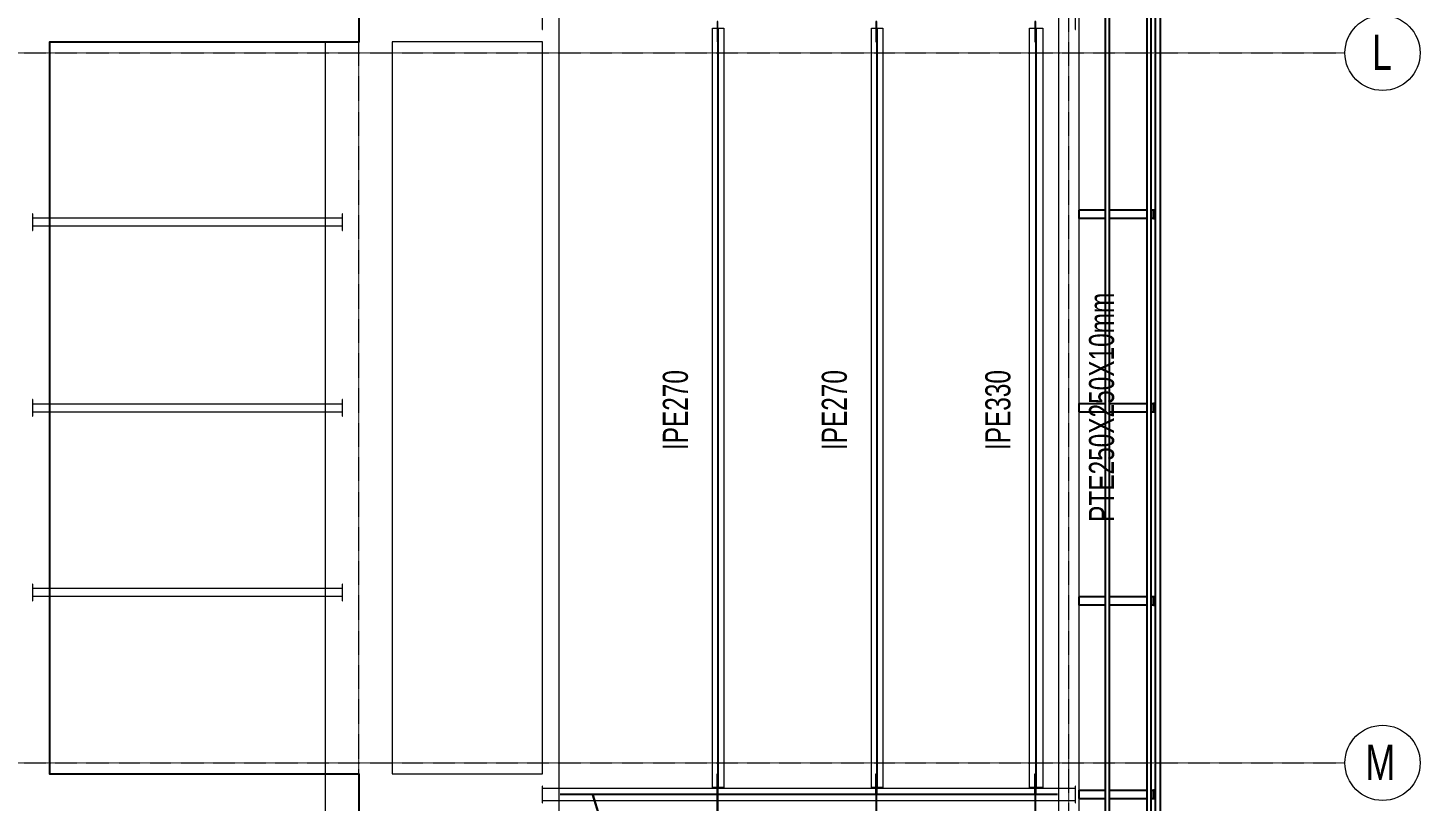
# Model space of a CAD drawing. Header units: millimetres. Extents: x -899 to 76352, y -21218 to 30068.
# Drawn here: x 59686 to 76352, y 8042 to 17300 of the extents above; entities that cross this region are included whole.
import ezdxf

# ---------------------------------------------------------------- set-up
doc = ezdxf.new("R2010")
doc.units = ezdxf.units.MM
doc.header["$LTSCALE"] = 0.9
doc.linetypes.add('Grid Line', pattern=[3.33375, 1.905, -0.47625, 0.47625, -0.47625])
for name, color, linetype, lineweight in [('0-2', 250, 'Continuous', 5), ('A_ALMA', 255, 'Continuous', 5), ('E_EJES', 8, 'Continuous', 9), ('E_EJES-1', 8, 'Grid Line', 9), ('E_MUROS-1', 2, 'Continuous', 25), ('E_TEXTO', 3, 'Continuous', 9), ('E_VIGAS', 5, 'Continuous', 9), ('E_VIGAS-1', 5, 'Continuous', 25), ('E_VIGAS-2', 10, 'Continuous', 25), ('P-PLATINA', 6, 'Continuous', 15), ('VIGAS_HCB', 253, 'Continuous', 15)]:
    doc.layers.add(name, color=color, linetype=linetype, lineweight=lineweight)
doc.styles.add('Arial Narrow', font='', dxfattribs={"width": 0.85, "height": 0.3})
doc.styles.add('Swis721 LtCn BT', font='swisscl.ttf', dxfattribs={"height": 0.42})
doc.styles.get('Arial Narrow').set_extended_font_data('Arial Narrow')

# ---------------------------------------------------------------- blocks, each defined once
blk = doc.blocks.new('EST_SFM_VIGA-METALICA-SECCION-C - EST_SFM_VIGA-METALICA-UPN100-1529792-PLANTA TIPO PISO 18 A PISO 23')
at = {"layer": 'E_VIGAS-2'}
for p, q in [((13.831, 0.032), (-13.129, 0.032)), ((-13.047, -0.018), (13.749, -0.018))]:
    blk.add_line(p, q, dxfattribs=at)
blk = doc.blocks.new('EST_SFM_VIGA-METALICA-SECCION-C - EST_SFM_VIGA-METALICA-UPN100-1530878-PLANTA TIPO PISO 18 A PISO 23')
at = {"layer": 'E_VIGAS-2'}
for p, q in [((14.54, 0.018), (-14.294, 0.018)), ((-14.294, -0.032), (14.54, -0.032))]:
    blk.add_line(p, q, dxfattribs=at)
blk = doc.blocks.new('EST_SFM_VIGA-METALICA-SECCION-C - EST_SFM_VIGA-METALICA-UPN160-1529890-PLANTA TIPO PISO 18 A PISO 23')
at = {"layer": 'E_VIGAS-1'}
for p, q in [((14.442, 0.018), (-14.49, 0.018)), ((-14.485, -0.047), (14.437, -0.047))]:
    blk.add_line(p, q, dxfattribs=at)
blk = doc.blocks.new('DCTIB_CNI_EST_MOD-1A-FAC_0001_rvt-2-PLANTA TIPO PISO 18 A PISO 23')
at = {"layer": 'E_VIGAS-1'}
for p, q in [((-6.037, 155.678), (-6.037, 155.778)), ((-5.727, 155.778), (-6.037, 155.778)), ((-5.727, 155.678), (-6.037, 155.678)), ((-5.227, 155.778), (-5.677, 155.778)), ((-5.227, 155.678), (-5.677, 155.678)), ((-5.149, 155.778), (-5.177, 155.778)), ((-5.149, 155.678), (-5.177, 155.678)), ((-5.149, 155.778), (-5.149, 155.678)), ((-5.149, 155.678), (-5.149, 155.778)), ((-5.149, 155.778), (-5.148, 155.778)), ((-5.148, 155.678), (-5.149, 155.678)), ((-5.148, 155.778), (-5.148, 155.741)), ((-5.129, 155.778), (-5.148, 155.778)), ((-5.148, 155.731), (-5.143, 155.731)), ((-5.143, 155.731), (-5.148, 155.731)), ((-5.148, 155.731), (-5.143, 155.731)), ((-5.143, 155.725), (-5.148, 155.725)), ((-5.143, 155.725), (-5.148, 155.725)), ((-5.148, 155.725), (-5.143, 155.725)), ((-5.148, 155.716), (-5.148, 155.678)), ((-5.148, 155.678), (-5.129, 155.678)), ((-5.143, 155.731), (-5.129, 155.731)), ((-5.129, 155.725), (-5.143, 155.725)), ((-6.037, 153.364), (-6.037, 153.464)), ((-6.037, 153.464), (-5.727, 153.464)), ((-6.037, 153.364), (-5.727, 153.364)), ((-5.677, 153.464), (-5.227, 153.464)), ((-5.677, 153.364), (-5.227, 153.364)), ((-5.177, 153.464), (-5.149, 153.464)), ((-5.177, 153.364), (-5.149, 153.364)), ((-5.149, 153.464), (-5.149, 153.364)), ((-5.149, 153.464), (-5.148, 153.464)), ((-5.149, 153.364), (-5.149, 153.464)), ((-5.148, 153.364), (-5.149, 153.364)), ((-5.129, 153.464), (-5.148, 153.464)), ((-5.148, 153.464), (-5.148, 153.426)), ((-5.148, 153.417), (-5.143, 153.417)), ((-5.143, 153.417), (-5.148, 153.417)), ((-5.148, 153.417), (-5.143, 153.417)), ((-5.143, 153.411), (-5.148, 153.411)), ((-5.143, 153.411), (-5.148, 153.411)), ((-5.148, 153.411), (-5.143, 153.411)), ((-5.148, 153.401), (-5.148, 153.364)), ((-5.148, 153.364), (-5.129, 153.364)), ((-5.143, 153.417), (-5.129, 153.417)), ((-5.129, 153.411), (-5.143, 153.411)), ((-6.037, 151.049), (-6.037, 151.149)), ((-5.727, 151.149), (-6.037, 151.149)), ((-5.727, 151.049), (-6.037, 151.049)), ((-5.227, 151.149), (-5.677, 151.149)), ((-5.227, 151.049), (-5.677, 151.049)), ((-5.149, 151.149), (-5.177, 151.149)), ((-5.149, 151.049), (-5.177, 151.049)), ((-5.149, 151.149), (-5.149, 151.049)), ((-5.149, 151.049), (-5.149, 151.149)), ((-5.149, 151.149), (-5.148, 151.149)), ((-5.148, 151.049), (-5.149, 151.049)), ((-5.148, 151.149), (-5.148, 151.112)), ((-5.129, 151.149), (-5.148, 151.149)), ((-5.148, 151.102), (-5.143, 151.102)), ((-5.143, 151.102), (-5.148, 151.102)), ((-5.148, 151.102), (-5.143, 151.102)), ((-5.143, 151.097), (-5.148, 151.097)), ((-5.143, 151.097), (-5.148, 151.097)), ((-5.148, 151.097), (-5.143, 151.097)), ((-5.148, 151.087), (-5.148, 151.049)), ((-5.148, 151.049), (-5.129, 151.049)), ((-5.143, 151.102), (-5.129, 151.102)), ((-5.129, 151.097), (-5.143, 151.097)), ((-6.038, 148.735), (-6.038, 148.835)), ((-6.038, 148.835), (-5.727, 148.835)), ((-5.545, 148.835), (-5.227, 148.835)), ((-5.177, 148.835), (-5.149, 148.835)), ((-5.149, 148.835), (-5.149, 148.735)), ((-5.149, 148.835), (-5.148, 148.835)), ((-5.149, 148.735), (-5.149, 148.835)), ((-5.129, 148.835), (-5.148, 148.835)), ((-5.148, 148.835), (-5.148, 148.798)), ((-6.038, 148.735), (-5.727, 148.735)), ((-5.677, 148.735), (-5.227, 148.735)), ((-5.177, 148.735), (-5.149, 148.735)), ((-5.148, 148.735), (-5.149, 148.735)), ((-5.148, 148.788), (-5.143, 148.788)), ((-5.143, 148.788), (-5.148, 148.788)), ((-5.148, 148.788), (-5.143, 148.788)), ((-5.143, 148.782), (-5.148, 148.782)), ((-5.143, 148.782), (-5.148, 148.782)), ((-5.148, 148.782), (-5.143, 148.782)), ((-5.148, 148.772), (-5.148, 148.735)), ((-5.148, 148.735), (-5.129, 148.735)), ((-5.143, 148.788), (-5.129, 148.788)), ((-5.129, 148.782), (-5.143, 148.782))]:
    blk.add_line(p, q, dxfattribs=at)
for points, knots in [([(-5.148, 155.741), (-5.148, 155.74), (-5.148, 155.738), (-5.147, 155.736), (-5.147, 155.734), (-5.146, 155.732), (-5.145, 155.731), (-5.143, 155.731), (-5.143, 155.731)], [0, 0, 0, 0, 0.142857, 0.285714, 0.428571, 0.571429, 0.785714, 1, 1, 1, 1]), ([(-5.143, 155.725), (-5.143, 155.725), (-5.144, 155.725), (-5.145, 155.725), (-5.146, 155.724), (-5.147, 155.722), (-5.147, 155.721), (-5.147, 155.72), (-5.148, 155.718), (-5.148, 155.717), (-5.148, 155.716)], [0, 0, 0, 0, 0.142857, 0.285714, 0.428571, 0.571429, 0.678571, 0.732143, 0.785714, 1, 1, 1, 1]), ([(-5.148, 153.426), (-5.148, 153.426), (-5.148, 153.424), (-5.147, 153.422), (-5.147, 153.42), (-5.146, 153.418), (-5.145, 153.417), (-5.143, 153.417), (-5.143, 153.417)], [0, 0, 0, 0, 0.142857, 0.285714, 0.428571, 0.571429, 0.785714, 1, 1, 1, 1]), ([(-5.143, 153.411), (-5.143, 153.411), (-5.144, 153.411), (-5.145, 153.41), (-5.146, 153.409), (-5.147, 153.408), (-5.147, 153.406), (-5.147, 153.405), (-5.148, 153.404), (-5.148, 153.402), (-5.148, 153.401)], [0, 0, 0, 0, 0.142857, 0.285714, 0.428571, 0.571429, 0.678571, 0.732143, 0.785714, 1, 1, 1, 1]), ([(-5.148, 151.112), (-5.148, 151.111), (-5.148, 151.11), (-5.147, 151.107), (-5.147, 151.105), (-5.146, 151.104), (-5.145, 151.102), (-5.143, 151.102), (-5.143, 151.102)], [0, 0, 0, 0, 0.142857, 0.285714, 0.428571, 0.571429, 0.785714, 1, 1, 1, 1]), ([(-5.143, 151.097), (-5.143, 151.097), (-5.144, 151.096), (-5.145, 151.096), (-5.146, 151.095), (-5.147, 151.093), (-5.147, 151.092), (-5.147, 151.091), (-5.148, 151.089), (-5.148, 151.088), (-5.148, 151.087)], [0, 0, 0, 0, 0.142857, 0.285714, 0.428571, 0.571429, 0.678571, 0.732143, 0.785714, 1, 1, 1, 1]), ([(-5.148, 148.798), (-5.148, 148.797), (-5.148, 148.795), (-5.147, 148.793), (-5.147, 148.791), (-5.146, 148.789), (-5.145, 148.788), (-5.143, 148.788), (-5.143, 148.788)], [0, 0, 0, 0, 0.142857, 0.285714, 0.428571, 0.571429, 0.785714, 1, 1, 1, 1]), ([(-5.143, 148.782), (-5.143, 148.782), (-5.144, 148.782), (-5.145, 148.781), (-5.146, 148.78), (-5.147, 148.779), (-5.147, 148.778), (-5.147, 148.777), (-5.148, 148.775), (-5.148, 148.774), (-5.148, 148.772)], [0, 0, 0, 0, 0.142857, 0.285714, 0.428571, 0.571429, 0.678571, 0.732143, 0.785714, 1, 1, 1, 1])]:
    blk.add_open_spline(points, degree=3, knots=knots, dxfattribs=at)
at = {"layer": 'E_VIGAS-2'}
blk.add_line((-5.677, 148.835), (-5.546, 148.835), dxfattribs=at)
at = {"layer": 'E_VIGAS-1'}
for name, p, rotation in [('EST_SFM_VIGA-METALICA-SECCION-C - EST_SFM_VIGA-METALICA-UPN100-1530878-PLANTA TIPO PISO 18 A PISO 23', (-5.195, 153.535), 270), ('EST_SFM_VIGA-METALICA-SECCION-C - EST_SFM_VIGA-METALICA-UPN160-1529890-PLANTA TIPO PISO 18 A PISO 23', (-5.082, 153.388), 269.9999999999999), ('EST_SFM_VIGA-METALICA-SECCION-C - EST_SFM_VIGA-METALICA-UPN100-1529792-PLANTA TIPO PISO 18 A PISO 23', (-5.709, 153.763), 270.0000000000001)]:
    blk.add_blockref(name, p, dxfattribs=dict(at, rotation=rotation))
blk = doc.blocks.new('Grid - CNI_NOMBRE EJES-372759-PLANTA TIPO PISO 18 A PISO 23')
at = {"layer": 'E_EJES'}
blk.add_circle((0, 0), 0.003, dxfattribs=at)

msp = doc.modelspace()

# ---------------------------------------------------------------- linework, layer by layer
at = {"layer": 'A_ALMA'}
for p, q in [((67945.6, 8205.2), (67945.6, 17295.2)), ((67952.2, 8205.2), (67952.2, 17295.2)), ((69848.2, 8205.2), (69848.2, 17295.2)), ((69854.8, 8205.2), (69854.8, 17295.2)), ((71750.2, 8207.7), (71750.2, 17295.3)), ((71757.7, 8207.7), (71757.7, 17295.3)), ((72012.1, 8123.8), (66057.4, 8123.8)), ((72012.1, 8116.7), (66057.4, 8116.7))]:
    msp.add_line(p, q, dxfattribs=at)
at = {"layer": 'E_EJES-1'}
for p, q in [((63646.2, -4725), (63646.2, 29167.6)), ((72146.2, -4725), (72146.2, 29167.6)), ((0, 17000), (75451.7, 17000)), ((0, 8500), (75451.7, 8500))]:
    msp.add_line(p, q, dxfattribs=at)
at = {"layer": 'E_MUROS-1'}
msp.add_lwpolyline([(63646.3, 17630.2), (63646.3, 17130.2), (59946.3, 17130.2), (59946.3, 8370.2), (63646.3, 8370.2), (63646.3, 7870.2), (55146.3, 7870.2), (55146.3, 8370.2), (59546.3, 8370.2), (59546.3, 17130.2), (55146.3, 17130.2), (55146.3, 17630.2)], close=True, dxfattribs=at)
at = {"layer": 'E_VIGAS', "color": 30, "true_color": 0xf26722}
for points in [[(10247.2, 26595.9), (10247.2, -1095.9), (66047.4, -1095.8), (66047.3, 26595.9)], [(72022.1, 235), (72272.1, 235), (72272.1, 25265), (72022.1, 25265)], [(64047.4, 17132.6), (64047.4, 8370.2), (65847.4, 8370.2), (65847.3, 17132.6)]]:
    msp.add_lwpolyline(points, close=True, dxfattribs=at)
msp.add_lwpolyline([(60347.2, 7870.2), (60347.2, 7870.2), (60346.2, 7370), (59881.2, 7370.2), (59881.2, 7370.2), (55732.8, 7370.1), (55567.5, 490.1), (63247.4, 490.1), (63247.4, 17130.2)], dxfattribs=at)
at = {"layer": 'P-PLATINA'}
for points in [[(67935.6, 17132.7), (67945.6, 17132.7), (67945.6, 17376.7), (67935.6, 17376.7)], [(69838.2, 17132.7), (69848.2, 17132.7), (69848.2, 17376.7), (69838.2, 17376.7)], [(71740.2, 17132.8), (71750.2, 17132.8), (71750.2, 17376.8), (71740.2, 17376.8)], [(67935.6, 8367.8), (67945.6, 8367.8), (67945.6, 8123.8), (67935.6, 8123.8)], [(69838.2, 8367.8), (69848.2, 8367.8), (69848.2, 8123.8), (69838.2, 8123.8)], [(71740.2, 8367.8), (71750.2, 8367.8), (71750.2, 8123.8), (71740.2, 8123.8)], [(66524.4, 7883.5), (66514.9, 7880.5), (66443.2, 8113.8), (66452.8, 8116.7)], [(67935.6, 8116.7), (67945.6, 8116.7), (67945.6, 7872.7), (67935.6, 7872.7)], [(69838.2, 7872.7), (69848.2, 7872.7), (69848.2, 8116.7), (69838.2, 8116.7)], [(71740.2, 7872.7), (71750.2, 7872.7), (71750.2, 8116.7), (71740.2, 8116.7)]]:
    msp.add_lwpolyline(points, close=True, dxfattribs=at)
at = {"layer": 'VIGAS_HCB', "color": 8}
for points in [[(65841.3, 17480.2), (65841.3, 17280.2), (65847.3, 17280.2), (65847.3, 17480.2)], [(72222.1, 17480.2), (72222.1, 17280.2), (72228.1, 17280.2), (72228.1, 17480.2)], [(65841.4, 8222.6), (65841.4, 8022.6), (65847.4, 8022.6), (65847.4, 8222.6)], [(72222.1, 8220.2), (72222.1, 8020.2), (72228.1, 8020.2), (72228.1, 8220.2)]]:
    msp.add_lwpolyline(points, close=True, dxfattribs=at)
at = {"layer": 'VIGAS_HCB'}
for points in [[(67881.4, 17295.2), (68016.4, 17295.2), (68016.4, 8205.2), (67881.4, 8205.2)], [(69784, 17295.2), (69919, 17295.2), (69919, 8205.2), (69784, 8205.2)], [(71834, 8205.2), (71674, 8205.2), (71674, 17295.2), (71834, 17295.2)], [(59740.6, 15075.2), (59740.6, 14875.2), (59746.6, 14875.2), (59746.6, 15075.2)], [(63447.6, 14925.2), (60159.1, 14925.2), (59746.6, 14925.2), (59746.6, 15025.2), (63447.6, 15025.2)], [(63447.6, 15075.2), (63447.6, 14875.2), (63453.6, 14875.2), (63453.6, 15075.2)], [(59740.6, 12850), (59740.6, 12650), (59746.6, 12650), (59746.6, 12850)], [(63447.6, 12850), (63447.6, 12650), (63453.6, 12650), (63453.6, 12850)], [(63447.6, 12700), (60159.1, 12700), (59746.6, 12700), (59746.6, 12800), (63447.6, 12800)], [(59740.4, 10640.2), (59740.4, 10440.2), (59746.4, 10440.2), (59746.4, 10640.2)], [(63447.4, 10490.2), (60158.9, 10490.2), (59746.4, 10490.2), (59746.4, 10590.2), (63447.4, 10590.2)], [(63447.4, 10640.2), (63447.4, 10440.2), (63453.4, 10440.2), (63453.4, 10640.2)], [(65847.4, 8195.2), (72222.1, 8195.2), (72222.1, 8045.2), (65847.4, 8045.2)]]:
    msp.add_lwpolyline(points, close=True, dxfattribs=at)

# ---------------------------------------------------------------- block references
at = {"layer": '0-2', "xscale": 999.9999999999983, "yscale": 999.9999999999983, "zscale": 999.9999999999983}
msp.add_blockref('DCTIB_CNI_EST_MOD-1A-FAC_0001_rvt-2-PLANTA TIPO PISO 18 A PISO 23', (78308.3, -140662.4), dxfattribs=at)
at = {"layer": 'E_EJES', "xscale": 149999.9999999996, "yscale": 149999.9999999996, "zscale": 149999.9999999996, "rotation": 269.9999999999994}
for p in [(75901.7, 17000), (75901.7, 8500)]:
    msp.add_blockref('Grid - CNI_NOMBRE EJES-372759-PLANTA TIPO PISO 18 A PISO 23', p, dxfattribs=at)

# ---------------------------------------------------------------- texts
at = {"layer": 'E_EJES', "char_height": 420, "attachment_point": 1, "style": 'Swis721 LtCn BT'}
for s, insert, width in [('L', (75774.1, 17216.7), 288.607), ('M', (75694.6, 8716.7), 481.012)]:
    msp.add_mtext(s, dxfattribs=dict(at, insert=insert, width=width))
at = {"layer": 'E_TEXTO', "char_height": 300, "attachment_point": 1, "rotation": 90, "style": 'Arial Narrow'}
for s, insert, width in [('PTE250X250X10mm', (72387.9, 11385.4), 3434.429), ('IPE270', (67286.7, 12244.9), 1206.139), ('IPE270', (69189.3, 12244.9), 1206.139), ('IPE330', (71146.8, 12244.9), 1206.139)]:
    msp.add_mtext(s, dxfattribs=dict(at, insert=insert, width=width))

doc.saveas('drawing.dxf')
